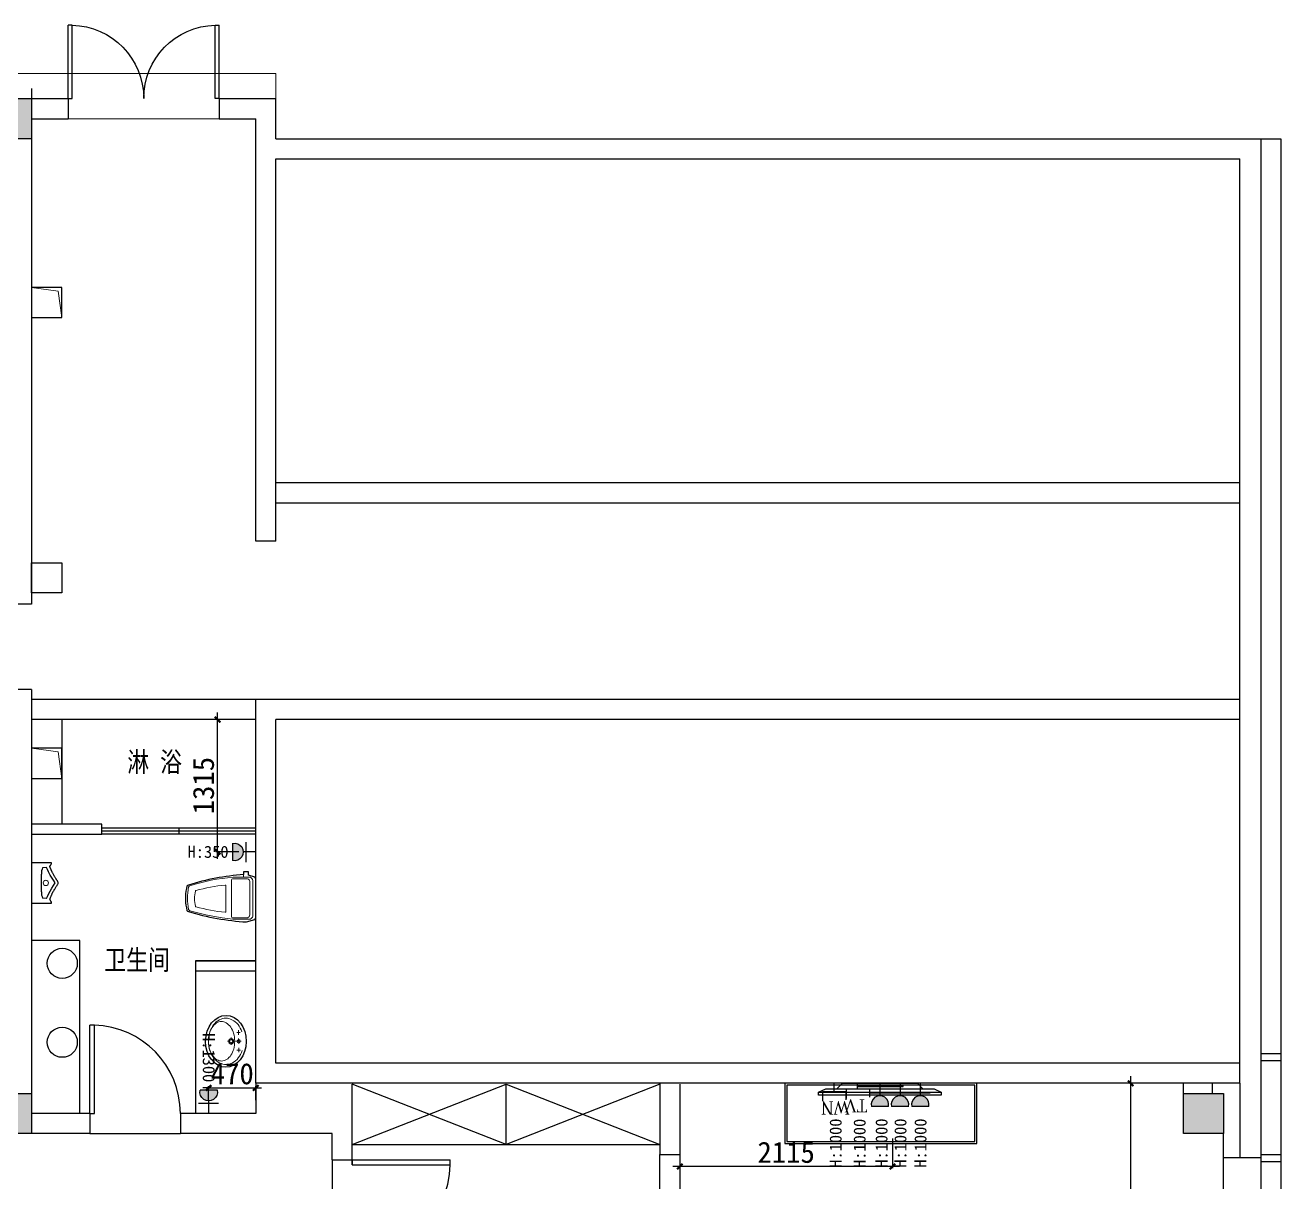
# Model space of a CAD drawing. Header units: millimetres. Extents: x 561810 to 956823, y -438984 to -391712.
# Drawn here: x 890189 to 902684, y -403224 to -391712 of the extents above; entities that cross this region are included whole.
import ezdxf

# ---------------------------------------------------------------- set-up
doc = ezdxf.new("R2010")
doc.units = ezdxf.units.MM
doc.header["$LTSCALE"] = 10
doc.header["$MEASUREMENT"] = 0
doc.linetypes.add('DASHED2', pattern=[9.525, 6.35, -3.175])
doc.linetypes.add('HIDDEN2', pattern=[4.7625, 3.175, -1.5875])
doc.layers.get('0').update_dxf_attribs({"linetype": 'CONTINUOUS'})
doc.layers.get('DEFPOINTS').update_dxf_attribs({"color": 1, "linetype": 'CONTINUOUS'})
for name, color, linetype in [('6-P插座', 4, 'CONTINUOUS'), ('6-P插座图例', 4, 'CONTINUOUS'), ('J-家私外线', 4, 'CONTINUOUS'), ('PUB_HATCH', 144, 'CONTINUOUS'), ('WALL', 7, 'CONTINUOUS'), ('WINDOW', 4, 'CONTINUOUS'), ('吊顶字', 250, 'CONTINUOUS'), ('填充', 8, 'CONTINUOUS'), ('墙', 7, 'CONTINUOUS')]:
    doc.layers.add(name, color=color, linetype=linetype)
doc.layers.add('家居内线', color=251, linetype='CONTINUOUS', lineweight=13)
doc.layers.add('细线', color=250, linetype='CONTINUOUS', lineweight=5)
doc.styles.add('12', font='', dxfattribs={"width": 0.8})
doc.styles.add('321', font='', dxfattribs={"width": 0.85})
doc.styles.add('宋体', font='')
doc.styles.add('施洛华标注样式', font='')
doc.styles.get('12').set_extended_font_data('SimSun')
doc.styles.get('321').set_extended_font_data('SimSun')
doc.styles.get('宋体').set_extended_font_data('SimSun')
doc.styles.get('施洛华标注样式').set_extended_font_data('SimSun')
doc.dimstyles.new('外标尺寸', dxfattribs={"dimscale": 70, "dimtxt": 3, "dimasz": 0.8, "dimexe": 0.25, "dimexo": 1, "dimgap": 0.5, "dimtad": 1, "dimdec": 0, "dimtxsty": '施洛华标注样式', "dimblk": 'ARCHTICK', "dimcen": 1.5, "dimdle": 1, "dimclrd": 250, "dimclre": 250, "dimclrt": 62, "dimadec": 0, "dimazin": 0, "dimtfac": 1, "dimtdec": 0, "dimtix": 1, "dimtmove": 1, "dimatfit": 3, "dimldrblk": 'ARCHTICK', "dimfxl": 0, "dimarcsym": 0})

# ---------------------------------------------------------------- blocks, each defined once
blk = doc.blocks.new('$DORLIB2D$00000002')
for p, q in [((-0.5, 0), (-0.5, 0.4875)), ((-0.475, 0.4875), (-0.5, 0.4875)), ((-0.475, 0), (-0.475, 0.4875)), ((0.475, 0), (0.475, 0.4875)), ((0.475, 0.4875), (0.5, 0.4875)), ((0.5, 0), (0.5, 0.4875)), ((-0.5, 0), (-0.475, 0)), ((0.5, 0), (0.475, 0))]:
    blk.add_line(p, q)
for centre, start, end in [((-0.4875, 0), 0, 88.53072), ((0.4875, 0), 91.46928, 180)]:
    blk.add_arc(centre, 0.4875, start, end)
blk = doc.blocks.new('xbd')
at = {"layer": '填充', "color": 142, "ltscale": 0.01}
for p, q in [((592046, -100010), (591850, -100009)), ((591998, -100054), (591959, -100057)), ((591946, -100122), (591946, -100297)), ((591850, -100409), (592046, -100409)), ((591998, -100365), (591959, -100361))]:
    blk.add_line(p, q, dxfattribs=at)
for points in [[(591998, -100365), (592006, -100344), (592016, -100320), (592050, -100262), (592066, -100236), (592083, -100209), (592066, -100183), (592033, -100130), (592016, -100098), (592006, -100074), (591998, -100054)], [(592027, -100041), (592029, -100045), (592030, -100050), (592032, -100054), (592033, -100058), (592035, -100062), (592036, -100066), (592038, -100069), (592039, -100073), (592041, -100076), (592042, -100080), (592043, -100083), (592045, -100087), (592047, -100090), (592049, -100094), (592051, -100099), (592054, -100104), (592056, -100109), (592060, -100115), (592063, -100121), (592066, -100127), (592070, -100133), (592074, -100140), (592077, -100145), (592080, -100151), (592083, -100156), (592086, -100161), (592089, -100165), (592091, -100169), (592093, -100173), (592095, -100176), (592098, -100179), (592100, -100183), (592102, -100186), (592104, -100189), (592106, -100193), (592107, -100196), (592109, -100199), (592110, -100203), (592111, -100206), (592111, -100209), (592111, -100212), (592110, -100216), (592109, -100219), (592107, -100223), (592105, -100227), (592103, -100231), (592100, -100235), (592097, -100240), (592094, -100245), (592090, -100251), (592087, -100256), (592083, -100262), (592079, -100268), (592076, -100274), (592072, -100279), (592069, -100285), (592066, -100290), (592063, -100295), (592061, -100299), (592058, -100304), (592056, -100308), (592054, -100312), (592052, -100315), (592051, -100319), (592049, -100322), (592048, -100326), (592046, -100329), (592045, -100332), (592043, -100335), (592042, -100339), (592041, -100342), (592039, -100345), (592038, -100349), (592036, -100352), (592035, -100356), (592033, -100360), (592032, -100364), (592031, -100368), (592030, -100373), (592029, -100378)]]:
    blk.add_lwpolyline(points, dxfattribs=at)
for centre, radius, start, end in [((592075, -100114), 129, 153.9939, 183.459), ((592011, -100009), 36, 300.0151, 0), ((592075, -100304), 129, 176.541, 206.0061), ((592011, -100409), 36, 0, 59.9849)]:
    blk.add_arc(centre, radius, start, end, dxfattribs=at)
at = {"layer": '家居内线', "color": 251}
blk.add_circle((591991, -100209), 26.5, dxfattribs=at)
blk = doc.blocks.new('4')
at = {"layer": '6-P插座图例'}
h = blk.add_hatch(color=4, dxfattribs=at)
edge = h.paths.add_edge_path()
edge.add_ellipse((223569, -308614), major_axis=(0, 79.4), ratio=1, start_angle=-12.7447, end_angle=192.7446)
edge.add_line((223586, -308691), (223586, -308536))
at = {"layer": '6-P插座图例', "color": 4}
for p, q in [((223376, -308614), (223490, -308614)), ((223466, -308525), (223466, -308707)), ((223586, -308536), (223586, -308691))]:
    blk.add_line(p, q, dxfattribs=at)
blk.add_ellipse((223569, -308614), major_axis=(0, 79.4), ratio=1, start_param=-0.222437, end_param=3.364029, dxfattribs=at)
blk = doc.blocks.new('tv')
at = {"layer": '6-P插座', "color": 4}
for p, q in [((250323, -52625), (250323, -52705)), ((250323, -52705), (250557, -52705)), ((250445, -52705), (250445, -52769)), ((250557, -52705), (250557, -52613))]:
    blk.add_line(p, q, dxfattribs=at)
at = {"layer": '6-P插座', "color": 4, "insert": (250348, -52474), "char_height": 130.91, "width": 956.89, "attachment_point": 1, "style": '321'}
blk.add_mtext('{\\fDutch801 XBd BT|b0|i0|c0|p18;TV}', dxfattribs=at)
blk = doc.blocks.new('HSDFS')
at = {"layer": '6-P插座', "color": 4}
for p, q in [((449796, -697547), (449704, -697547)), ((449796, -697781), (449796, -697547)), ((449795, -697660), (449887, -697660)), ((449716, -697781), (449796, -697781))]:
    blk.add_line(p, q, dxfattribs=at)
at = {"layer": '6-P插座', "color": 4, "insert": (449571, -697814), "char_height": 130.91, "width": 956.89, "attachment_point": 1, "rotation": 90, "style": '321'}
blk.add_mtext('{\\fDutch801 XBd BT|b0|i0|c0|p18;WN}', dxfattribs=at)
blk = doc.blocks.new('_ARCHTICK')
at = {"color": 0, "linetype": 'ByBlock', "const_width": 0.4}
blk.add_lwpolyline([(-0.5, -0.5), (0.5, 0.5)], dxfattribs=at)
blk = doc.blocks.new('*D40')
at = {"color": 250, "lineweight": -2}
for p, q in [((892105, -400008), (892105, -398553)), ((892316, -398623), (892087, -398623)), ((892316, -399938), (892087, -399938))]:
    blk.add_line(p, q, dxfattribs=at)
at = {"layer": 'DEFPOINTS', "color": 0}
for p in [(892105, -398623), (892386, -398623), (892386, -399938)]:
    blk.add_point(p, dxfattribs=at)
at = {"color": 250, "lineweight": -2, "xscale": 56, "yscale": 56, "zscale": 56}
for p, rotation in [((892105, -398623), 90), ((892105, -399938), 270)]:
    blk.add_blockref('_ARCHTICK', p, dxfattribs=dict(at, rotation=rotation))
at = {"color": 62, "insert": (891965, -399280), "char_height": 210, "attachment_point": 5, "rotation": 90, "style": '施洛华标注样式'}
blk.add_mtext('1315', dxfattribs=at)
blk = doc.blocks.new('*D41')
at = {"color": 250, "lineweight": -2}
for p, q in [((892015, -402289), (891959, -402289)), ((892015, -402411), (892015, -402271)), ((892015, -402289), (892484, -402289)), ((892484, -402411), (892484, -402271)), ((892484, -402289), (892540, -402289))]:
    blk.add_line(p, q, dxfattribs=at)
at = {"layer": 'DEFPOINTS', "color": 0}
for p in [(892484, -402289), (892015, -402481), (892484, -402481)]:
    blk.add_point(p, dxfattribs=at)
at = {"color": 250, "lineweight": -2, "xscale": 56, "yscale": 56, "zscale": 56}
blk.add_blockref('_ARCHTICK', (892015, -402289), dxfattribs=at)
at = {"color": 250, "lineweight": -2, "xscale": 56, "yscale": 56, "zscale": 56, "rotation": 180}
blk.add_blockref('_ARCHTICK', (892484, -402289), dxfattribs=at)
at = {"color": 62, "insert": (892250, -402149), "char_height": 210, "attachment_point": 5, "style": '施洛华标注样式'}
blk.add_mtext('470', dxfattribs=at)
blk = doc.blocks.new('*D45')
at = {"color": 250, "lineweight": -2}
for p, q in [((896704, -402791), (896704, -403088)), ((898820, -402791), (898820, -403088)), ((898890, -403071), (896634, -403071))]:
    blk.add_line(p, q, dxfattribs=at)
at = {"layer": 'DEFPOINTS', "color": 0}
for p in [(896704, -402341), (898820, -402341), (896704, -403071)]:
    blk.add_point(p, dxfattribs=at)
at = {"color": 250, "lineweight": -2, "xscale": 56, "yscale": 56, "zscale": 56, "rotation": 180}
blk.add_blockref('_ARCHTICK', (896704, -403071), dxfattribs=at)
at = {"color": 250, "lineweight": -2, "xscale": 56, "yscale": 56, "zscale": 56}
blk.add_blockref('_ARCHTICK', (898820, -403071), dxfattribs=at)
at = {"color": 62, "insert": (897762, -402931), "char_height": 210, "attachment_point": 5, "style": '施洛华标注样式'}
blk.add_mtext('2115', dxfattribs=at)
blk = doc.blocks.new('*D47')
at = {"color": 250, "lineweight": -2}
for p, q in [((901190, -405003), (901190, -402173)), ((901470, -402243), (901173, -402243)), ((901470, -404933), (901173, -404933))]:
    blk.add_line(p, q, dxfattribs=at)
at = {"layer": 'DEFPOINTS', "color": 0}
for p in [(901190, -402243), (901714, -402243), (902016, -404933)]:
    blk.add_point(p, dxfattribs=at)
at = {"color": 250, "lineweight": -2, "xscale": 56, "yscale": 56, "zscale": 56}
for p, rotation in [((901190, -402243), 90), ((901190, -404933), 270)]:
    blk.add_blockref('_ARCHTICK', p, dxfattribs=dict(at, rotation=rotation))
at = {"color": 62, "insert": (901050, -403588), "char_height": 210, "attachment_point": 5, "rotation": 90, "style": '施洛华标注样式'}
blk.add_mtext('2690', dxfattribs=at)

msp = doc.modelspace()

# ---------------------------------------------------------------- hatches: boundary and pattern name
at = {"layer": 'PUB_HATCH'}
h = msp.add_hatch(color=256, dxfattribs=at)
h.paths.add_polyline_path([(877864.3, -392842.8), (877864.3, -392442.8), (878264.3, -392442.8), (878264.3, -392842.8)])
h.paths.add_polyline_path([(889854.3, -392842.8), (889854.3, -392442.8), (890254.3, -392442.8), (890254.3, -392842.8)])
h.paths.add_polyline_path([(889854.3, -402742.8), (889854.3, -402342.8), (890254.3, -402342.8), (890254.3, -402742.8)])
h.paths.add_polyline_path([(877864.3, -402742.8), (877864.3, -402342.8), (878264.3, -402342.8), (878264.3, -402742.8)])
h = msp.add_hatch(color=256, dxfattribs=at)
h.paths.add_polyline_path([(877864.3, -414402.8), (877864.3, -414002.8), (878264.3, -414002.8), (878264.3, -414402.8)])
h.paths.add_polyline_path([(866004.3, -414402.8), (866004.3, -414002.8), (866404.3, -414002.8), (866404.3, -414402.8)])
h.paths.add_polyline_path([(866004.3, -409202.8), (866004.3, -408802.8), (866404.3, -408802.8), (866404.3, -409202.8)])
h.paths.add_polyline_path([(866004.3, -402742.8), (866004.3, -402342.8), (866404.3, -402342.8), (866404.3, -402742.8)])
h.paths.add_polyline_path([(901714.3, -402742.8), (901714.3, -402342.8), (902114.3, -402342.8), (902114.3, -402742.8)])
h.paths.add_polyline_path([(901714.3, -409202.8), (901714.3, -408802.8), (902114.3, -408802.8), (902114.3, -409202.8)])
h.paths.add_polyline_path([(901714.3, -414402.8), (901714.3, -414002.8), (902114.3, -414002.8), (902114.3, -414402.8)])
h.paths.add_polyline_path([(889854.3, -414402.8), (889854.3, -414002.8), (890254.3, -414002.8), (890254.3, -414402.8)])

# ---------------------------------------------------------------- linework, layer by layer
at = {"color": 250}
for p, q in [((890879.3, -401665.3), (890834.3, -401665.3)), ((890834.3, -402542.8), (890834.3, -401665.3)), ((890879.3, -402542.8), (890879.3, -401665.3)), ((890834.3, -402542.8), (890879.3, -402542.8)), ((893444.3, -403002.8), (893444.3, -403052.8)), ((893444.3, -403002.8), (894419.3, -403002.8)), ((893444.3, -403002.8), (893444.3, -403052.8)), ((893444.3, -403002.8), (894419.3, -403002.8)), ((893444.3, -403052.8), (894419.3, -403052.8)), ((894419.3, -403052.8), (894419.3, -403002.8)), ((894419.3, -403052.8), (894419.3, -403002.8))]:
    msp.add_line(p, q, dxfattribs=at)
at = {"color": 1}
for p, q in [((902484.3, -401944.8), (902684.3, -401944.8)), ((902484.3, -402014.8), (902684.3, -402014.8)), ((902484.3, -402949.8), (902684.3, -402949.8)), ((902484.3, -403019.8), (902684.3, -403019.8))]:
    msp.add_line(p, q, dxfattribs=at)
msp.add_lwpolyline([(902484.3, -402949.8), (902484.3, -403019.8)], dxfattribs=at)
at = {"color": 250}
for centre, radius, start, end in [((890856.8, -402542.8), 877.5, 0, 88.53072), ((893444.3, -403027.8), 975, 270, 358.53072)]:
    msp.add_arc(centre, radius, start, end, dxfattribs=at)
msp.add_point((894974.3, -402852.8), dxfattribs=at)
at = {"layer": 'J-家私外线', "color": 250}
msp.add_lwpolyline([(899659.3, -402242.8), (897749.3, -402242.8), (897749.3, -402842.8), (899659.3, -402842.8)], close=True, dxfattribs=at)
at = {"layer": 'WALL'}
for p, q in [((890254.3, -392342.8), (890254.3, -397472.8)), ((890254.3, -392442.8), (890619.3, -392442.8)), ((890619.3, -392442.8), (890619.3, -392642.8)), ((892119.3, -392442.8), (892684.3, -392442.8)), ((892119.3, -392442.8), (892119.3, -392642.8)), ((892684.3, -392842.8), (892684.3, -392442.8)), ((890254.3, -392642.8), (890619.3, -392642.8)), ((892119.3, -392642.8), (892484.3, -392642.8)), ((892484.3, -396847.8), (892484.3, -392642.8)), ((892684.3, -392842.8), (902684.3, -392842.8)), ((892684.3, -393042.8), (902274.3, -393042.8)), ((892684.3, -396847.8), (892684.3, -393042.8)), ((902274.3, -402242.8), (902274.3, -393042.8)), ((902274.3, -396267.8), (892684.3, -396267.8)), ((902274.3, -396467.8), (892684.3, -396467.8)), ((892684.3, -396847.8), (892484.3, -396847.8)), ((890254.3, -397472.8), (890054.3, -397472.8)), ((890254.3, -398322.8), (890054.3, -398322.8)), ((890254.3, -398322.8), (890254.3, -402342.8)), ((892484.3, -398422.8), (890254.3, -398422.8)), ((892484.3, -402242.8), (892484.3, -398422.8)), ((902274.3, -398422.8), (892484.3, -398422.8)), ((902274.3, -398422.8), (892484.3, -398422.8)), ((892484.3, -398622.8), (890254.3, -398622.8)), ((892684.3, -402042.8), (892684.3, -398622.8)), ((902274.3, -398622.8), (892684.3, -398622.8)), ((890734.3, -400822.8), (890254.3, -400822.8)), ((890734.3, -402542.8), (890734.3, -400822.8)), ((891884.3, -401022.8), (892484.3, -401022.8)), ((892484.3, -401022.8), (891884.3, -401022.8)), ((891884.3, -401022.8), (891884.3, -401122.8)), ((891884.3, -401122.8), (892484.3, -401122.8)), ((902274.3, -402042.8), (892684.3, -402042.8)), ((902274.3, -402242.8), (892484.3, -402242.8)), ((892484.3, -402242.8), (892484.3, -402542.8)), ((893444.3, -403002.8), (893444.3, -402252.8)), ((896504.3, -402242.8), (896504.3, -402952.8)), ((896704.3, -402252.8), (896704.3, -402952.8)), ((901714.3, -402342.8), (901714.3, -402242.8)), ((902274.3, -402242.8), (902274.3, -402984.8)), ((890834.3, -402542.8), (890254.3, -402542.8)), ((890834.3, -402542.8), (890834.3, -402742.8)), ((892484.3, -402542.8), (891734.3, -402542.8)), ((891734.3, -402542.8), (891734.3, -402742.8)), ((890834.3, -402742.8), (889204.3, -402742.8)), ((893244.3, -402742.8), (891734.3, -402742.8)), ((893244.3, -403002.8), (893244.3, -402742.8)), ((902114.3, -407152.8), (902114.3, -402742.8)), ((896504.3, -402952.8), (896704.3, -402952.8)), ((893244.3, -403002.8), (893444.3, -403002.8))]:
    msp.add_line(p, q, dxfattribs=at)
at = {"layer": 'WALL', "color": 0, "linetype": 'Continuous'}
msp.add_line((902004.3, -402342.8), (902004.3, -402242.8), dxfattribs=at)
at = {"layer": 'WALL'}
for points in [[(889854.3, -392842.8), (889854.3, -392442.8), (890254.3, -392442.8), (890254.3, -392842.8), (889854.3, -392842.8)], [(890554.3, -394322.8), (890254.3, -394322.8), (890254.3, -394622.8), (890554.3, -394622.8), (890554.3, -394322.8)], [(890554.3, -397362.8), (890254.3, -397362.8), (890254.3, -397062.8), (890554.3, -397062.8), (890554.3, -397362.8)], [(890554.3, -398907.8), (890254.3, -398907.8), (890254.3, -399207.8), (890554.3, -399207.8), (890554.3, -398907.8)], [(890254.3, -399762.8), (890954.3, -399762.8), (890954.3, -399662.8), (890254.3, -399662.8)], [(889854.3, -402742.8), (889854.3, -402342.8), (890254.3, -402342.8), (890254.3, -402742.8), (889854.3, -402742.8)], [(901714.3, -402742.8), (901714.3, -402342.8), (902114.3, -402342.8), (902114.3, -402742.8), (901714.3, -402742.8)], [(902484.3, -402984.8), (902114.3, -402984.8)]]:
    msp.add_lwpolyline(points, dxfattribs=at)
msp.add_point((893444.3, -402852.8), dxfattribs=at)
at = {"layer": 'WINDOW'}
for p, q in [((902484.3, -392842.8), (902484.3, -414802.8)), ((902684.3, -392842.8), (902684.3, -415002.8))]:
    msp.add_line(p, q, dxfattribs=at)
at = {"layer": 'WINDOW', "color": 250}
for p, q in [((892484.3, -399702.8), (890954.3, -399702.8)), ((891719.3, -399702.8), (891719.3, -399762.8)), ((892484.3, -399732.8), (890954.3, -399732.8)), ((892484.3, -399762.8), (890954.3, -399762.8))]:
    msp.add_line(p, q, dxfattribs=at)
at = {"layer": 'WINDOW'}
for centre in [(890558.7, -401048.8), (890558.7, -401834.3)]:
    msp.add_circle(centre, 150, dxfattribs=at)
at = {"layer": '填充', "color": 142, "ltscale": 0.01}
for p, q in [((890554.3, -398622.8), (890554.3, -399662.8)), ((893444.3, -402852.8), (893444.3, -402252.8))]:
    msp.add_line(p, q, dxfattribs=at)
at = {"layer": '填充', "color": 250, "ltscale": 0.01}
for p, q in [((894974.3, -402852.8), (894974.3, -402252.8)), ((898085.2, -402331.3), (898156.1, -402299.4)), ((898085.2, -402362), (898085.2, -402331.3)), ((898156.1, -402299.4), (899233.8, -402299.4)), ((898267.5, -402299.4), (898323, -402242.8)), ((898323, -402242.8), (899067, -402242.8)), ((899122.5, -402299.4), (899067, -402242.8)), ((899233.8, -402299.4), (899304.8, -402331.3)), ((899304.8, -402331.3), (899304.8, -402362)), ((899304.8, -402362), (898085.2, -402362)), ((893444.3, -402852.8), (896504.3, -402852.8))]:
    msp.add_line(p, q, dxfattribs=at)
msp.add_lwpolyline([(892474.3, -400611.2), (892484.3, -400592.7), (892484.3, -400401.1), (892484.3, -400209.6), (892474.3, -400191), (892412.8, -400171.9), (892412.8, -400138.1), (892363.3, -400138.1), (892363.3, -400165.9, 0.0572113), (891814.2, -400269.6, 0.1725721), (891799.9, -400279.6, 0.0539017), (891784.1, -400382.5), (891784.1, -400401.1), (891784.1, -400419.7, 0.0539017), (891799.9, -400522.6, 0.1725721), (891814.2, -400532.6, 0.0598777), (892391.3, -400637)], format="xyb", close=True, dxfattribs=at)
msp.add_lwpolyline([(891884.3, -401122.8), (891884.3, -401122.8), (891884.3, -402542.8)], dxfattribs=at)
msp.add_lwpolyline([(899659.3, -402242.8), (897749.3, -402242.8), (897749.3, -402842.8), (899659.3, -402842.8)], close=True, dxfattribs=at)
msp.add_ellipse((892187.6, -401825.2), major_axis=(1.4, 258.2), ratio=0.7846535, start_param=3.1415927, end_param=9.424778, dxfattribs=at)
at = {"layer": '墙', "color": 250}
for p, q in [((894974.3, -402852.8), (893444.3, -402252.8)), ((893444.3, -402852.8), (894974.3, -402252.8)), ((896504.3, -402252.8), (894974.3, -402852.8)), ((894974.3, -402252.8), (896504.3, -402852.8)), ((899304.8, -402334.2), (898085.2, -402334.2)), ((898927.6, -402266), (898466.9, -402266)), ((898466.9, -402266), (898466.9, -402275.7)), ((898466.9, -402275.7), (898927.6, -402275.7)), ((898927.6, -402275.7), (898927.6, -402266)), ((890834.3, -402742.8), (891734.3, -402742.8)), ((896504.3, -404152.8), (896504.3, -402952.8)), ((896704.3, -402952.8), (896704.3, -404152.8)), ((893244.3, -403002.8), (893244.3, -404002.8)), ((893444.3, -403052.8), (893444.3, -403002.8))]:
    msp.add_line(p, q, dxfattribs=at)
at = {"layer": '墙', "color": 250, "elevation": 0}
msp.add_lwpolyline([(899639.3, -402262.8), (897769.3, -402262.8), (897769.3, -402822.8), (899639.3, -402822.8)], close=True, dxfattribs=at)
at = {"layer": '家居内线', "color": 250}
for p, q in [((892201.7, -401825.1), (892229.3, -401824.8)), ((892238.7, -401787.2), (892239, -401815)), ((892239.1, -401834.5), (892239.4, -401860.6)), ((892248.8, -401824.7), (892274, -401824.4)), ((892286.3, -401824.3), (892338.8, -401823.9)), ((892294.9, -401736.8), (892329.9, -401736.5)), ((892313.8, -401759.1), (892313.4, -401714.7)), ((892314.1, -401795.8), (892314.6, -401849.5)), ((892296.4, -401911.7), (892331.4, -401911.4)), ((892314.9, -401889.1), (892315.3, -401933.4))]:
    msp.add_line(p, q, dxfattribs=at)
at = {"layer": '家居内线', "color": 250, "extrusion": (0, 0, -1)}
for centre, major_axis, start_param, end_param in [((892227, -401801.4), (17.2, 210.4), -1.3925266, -1.0746495), ((892251.4, -401804.7), (-2.6, 235.6), -1.2545908, -0.9035318), ((892175.5, -401767.9), (-7.1, 149.5), -0.9457204, -0.5188326), ((892212.1, -401774.3), (3.8, 185.9), -0.9350393, -0.5152652), ((892142.8, -401716.4), (62.7, 62.7), -1.3517328, -0.7942576), ((892186.8, -401727.4), (-1.1, 132.6), -0.4860808, -0.0003481), ((892142.8, -401716.4), (62.7, 62.7), -0.7942576, -0.2367823), ((892186.8, -401727.4), (-0.2, 132.6), -0.0070786, 0.4786541), ((892111, -401768.5), (-1.8, 149.7), 0.560685, 0.9875728), ((892060.2, -401802.9), (-12.7, 210.7), 1.0358264, 1.3537034), ((892162.3, -401774.8), (-3.3, 185.9), 0.4946589, 0.914433), ((892123.5, -401805.8), (0, 235.6), 0.896818, 1.247877), ((892313.1, -401824.1), (-2.9, 300.3), -1.5700191, -1.2557887), ((892308.1, -401823), (3.8, 295), 4.690531, 4.9590873), ((892313.1, -401824.1), (4.2, 300.2), 4.3754118, 4.6896422), ((892308.1, -401823), (-2.7, 295), 4.4441996, 4.7127558), ((892239.1, -401824.8), (0.7, 25.6), 4.6846035, 10.9677888), ((892239.1, -401824.8), (12.5, 12.5), 3.9269908, 10.2101761), ((891979.4, -401825.9), (14.6, 294.7), 1.2437995, 1.5123557), ((891979.4, -401825.9), (-10.1, 294.9), 1.5960181, 1.8645743), ((892314.3, -401824.1), (-11.2, 11.2), 5.497787143780268, 11.78097245095985), ((892227.4, -401846), (-13.1, 210.7), 4.1789815, 4.4968585), ((892251.8, -401844.6), (-5.8, 235.5), 4.0629581, 4.4140172), ((892112, -401881), (-1.4, 149.7), 2.1575636, 2.5844514), ((892060.6, -401847.4), (-3.8, 211.1), 1.8483252, 2.1662022), ((892123.8, -401845.8), (9.7, 235.4), 1.8348584, 2.1859175), ((892176.5, -401880.4), (-1.8, 149.7), 3.7022776, 4.1291654), ((892213, -401875.6), (-6.2, 185.8), 3.6517845, 4.0715586), ((892144.7, -401932.4), (62.7, 62.7), 2.3473351, 2.9048103), ((892188.5, -401923), (0.6, 132.6), 3.1280332, 3.6137659), ((892144.7, -401932.4), (-62.7, 62.7), 3.3606562, 3.9181314), ((892188.5, -401923), (2.5, 132.6), 2.6281029, 3.1138357), ((892163.2, -401876.1), (12, 185.5), 2.162725, 2.5824991)]:
    msp.add_ellipse(centre, major_axis=major_axis, ratio=1, start_param=start_param, end_param=end_param, dxfattribs=at)
at = {"layer": '细线', "color": 250, "lineweight": 5}
for p, q in [((875444.3, -392192.8), (892684.3, -392192.8)), ((892684.3, -392442.8), (892684.3, -392192.8)), ((890619.3, -392642.8), (892119.3, -392642.8)), ((890518.9, -394359.8), (890254.3, -394322.8)), ((890554.3, -394622.8), (890518.9, -394359.8)), ((890518.9, -398944.8), (890254.3, -398907.8)), ((890554.3, -399207.8), (890518.9, -398944.8))]:
    msp.add_line(p, q, dxfattribs=at)
at = {"layer": '细线'}
msp.add_line((892363.3, -400165.9), (892363.3, -400192.1), dxfattribs=at)
at = {"layer": '细线', "color": 250}
msp.add_lwpolyline([(892431.1, -400192.1, -0.2092938), (892455.2, -400224), (892455.2, -400578.3, -0.2092938), (892431.1, -400610.1), (892257.7, -400610.1, -0.0450602), (891828.1, -400524.9, -0.2665325), (891816.1, -400511.5, -0.0556229), (891803.9, -400401.1, -0.0556229), (891816.1, -400290.8, -0.2649033), (891828, -400277.4, -0.0560657), (892257.8, -400192.1), (892431.1, -400192.1)], format="xyb", dxfattribs=at)
for points in [[(892253.5, -400207.6, 0.3592877), (892243.1, -400216.2), (892243.1, -400586, 0.3592877), (892253.5, -400594.6), (892403.7, -400594.6, 0.3675055), (892424, -400567.5), (892424, -400234.8, 0.3675055), (892403.7, -400207.6)], [(891883.7, -400329.6, 0.0556593), (891875.3, -400405.5, 0.0556593), (891883.7, -400481.3, 0.2627809), (891887.9, -400486.1, 0.0388509), (892179.5, -400540.9, 0.4484947), (892186.6, -400534.6), (892186.6, -400276.3, 0.4432067), (892179.6, -400270, 0.0484023), (891887.9, -400324.8, 0.2627809)]]:
    msp.add_lwpolyline(points, format="xyb", close=True, dxfattribs=at)

# ---------------------------------------------------------------- block references
msp.add_blockref('xbd', (298404.6, -300039.8))
at = {"layer": '6-P插座', "color": 250, "linetype": 'DASHED2', "ltscale": 100, "xscale": -1.099999999627471, "yscale": 1.100000000093132, "zscale": 1.1}
msp.add_blockref('4', (1138198.4, -60464.8), dxfattribs=at)
at = {"layer": '6-P插座', "color": 250, "linetype": 'DASHED2', "ltscale": 100, "yscale": 1.100000000093132, "zscale": 1.1, "rotation": 270}
for p, xscale in [((1231491.6, -648256.8), -1.099999999627471), ((1238169.9, -156528.7), 1.099999999627471), ((1238370.5, -156528.7), 1.099999999627471), ((1238571.2, -156528.7), 1.099999999627471)]:
    msp.add_blockref('4', p, dxfattribs=dict(at, xscale=xscale))
at = {"layer": '6-P插座', "color": 250, "linetype": 'DASHED2', "ltscale": 100}
for name, p, rotation in [('HSDFS', (200577.9, -852124.5), 90), ('tv', (1148915.7, -455006.4), 180)]:
    msp.add_blockref(name, p, dxfattribs=dict(at, rotation=rotation))
at = {"layer": 'WINDOW', "xscale": -1500, "yscale": 1500, "zscale": -1500, "rotation": 359.9999999999978}
msp.add_blockref('$DORLIB2D$00000002', (891369.3, -392442.8), dxfattribs=at)

# ---------------------------------------------------------------- texts
at = {"layer": '吊顶字', "color": 4, "linetype": 'HIDDEN2', "lineweight": 13, "ltscale": 0.13, "insert": (891805.5, -400000.8), "char_height": 120, "width": 1161.29, "attachment_point": 7, "style": '宋体'}
msp.add_mtext('H:350', dxfattribs=at)
at = {"layer": '吊顶字', "color": 4, "linetype": 'HIDDEN2', "lineweight": 13, "ltscale": 0.13, "char_height": 120, "width": 1161.29, "attachment_point": 7, "style": '宋体'}
for s, insert, rotation in [('H:1300', (891955.6, -401742.8), 270), ('H:1000', (898315.6, -403083.2), 90), ('H:1000', (898554.2, -403085.5), 90), ('H:1000', (898772.2, -403082.6), 90), ('H:1000', (898960.3, -403082.6), 90), ('H:1000', (899159.9, -403082.6), 90)]:
    msp.add_mtext(s, dxfattribs=dict(at, insert=insert, rotation=rotation))
at = {"layer": '填充', "color": 250, "ltscale": 0.01, "style": '12', "width": 0.8}
msp.add_text('淋 浴', height=200, dxfattribs=at).set_placement((891204.8, -399144))
at = {"layer": '填充', "color": 142, "ltscale": 0.01, "style": '12', "width": 0.8}
msp.add_text('卫生间', height=200, dxfattribs=at).set_placement((890976.9, -401114.5))

# ---------------------------------------------------------------- dimensions: what is measured, and where the dimension line sits
at = {"color": 1}
for base, p1, p2, picture, middle in [((892104.8, -398622.8), (892385.6, -399937.7), (892385.6, -398622.8), '*D40', (891964.8, -399280.2)), ((901190.5, -402242.8), (902015.6, -404932.8), (901714.3, -402242.8), '*D47', (901050.5, -403587.8))]:
    dim = msp.add_linear_dim(base=base, p1=p1, p2=p2, angle=90, dimstyle='外标尺寸', dxfattribs=at)
    dim.commit()
    dim.dimension.update_dxf_attribs({"geometry": picture, "text_midpoint": middle})
for base, p1, p2, picture, middle in [((892484.3, -402288.8), (892014.7, -402480.5), (892484.3, -402480.5), '*D41', (892249.5, -402148.8)), ((896704.3, -403070.8), (898819.7, -402341.5), (896704.3, -402341.5), '*D45', (897762, -402930.8))]:
    dim = msp.add_linear_dim(base=base, p1=p1, p2=p2, dimstyle='外标尺寸', dxfattribs=at)
    dim.commit()
    dim.dimension.update_dxf_attribs({"geometry": picture, "text_midpoint": middle})

doc.saveas('drawing.dxf')
